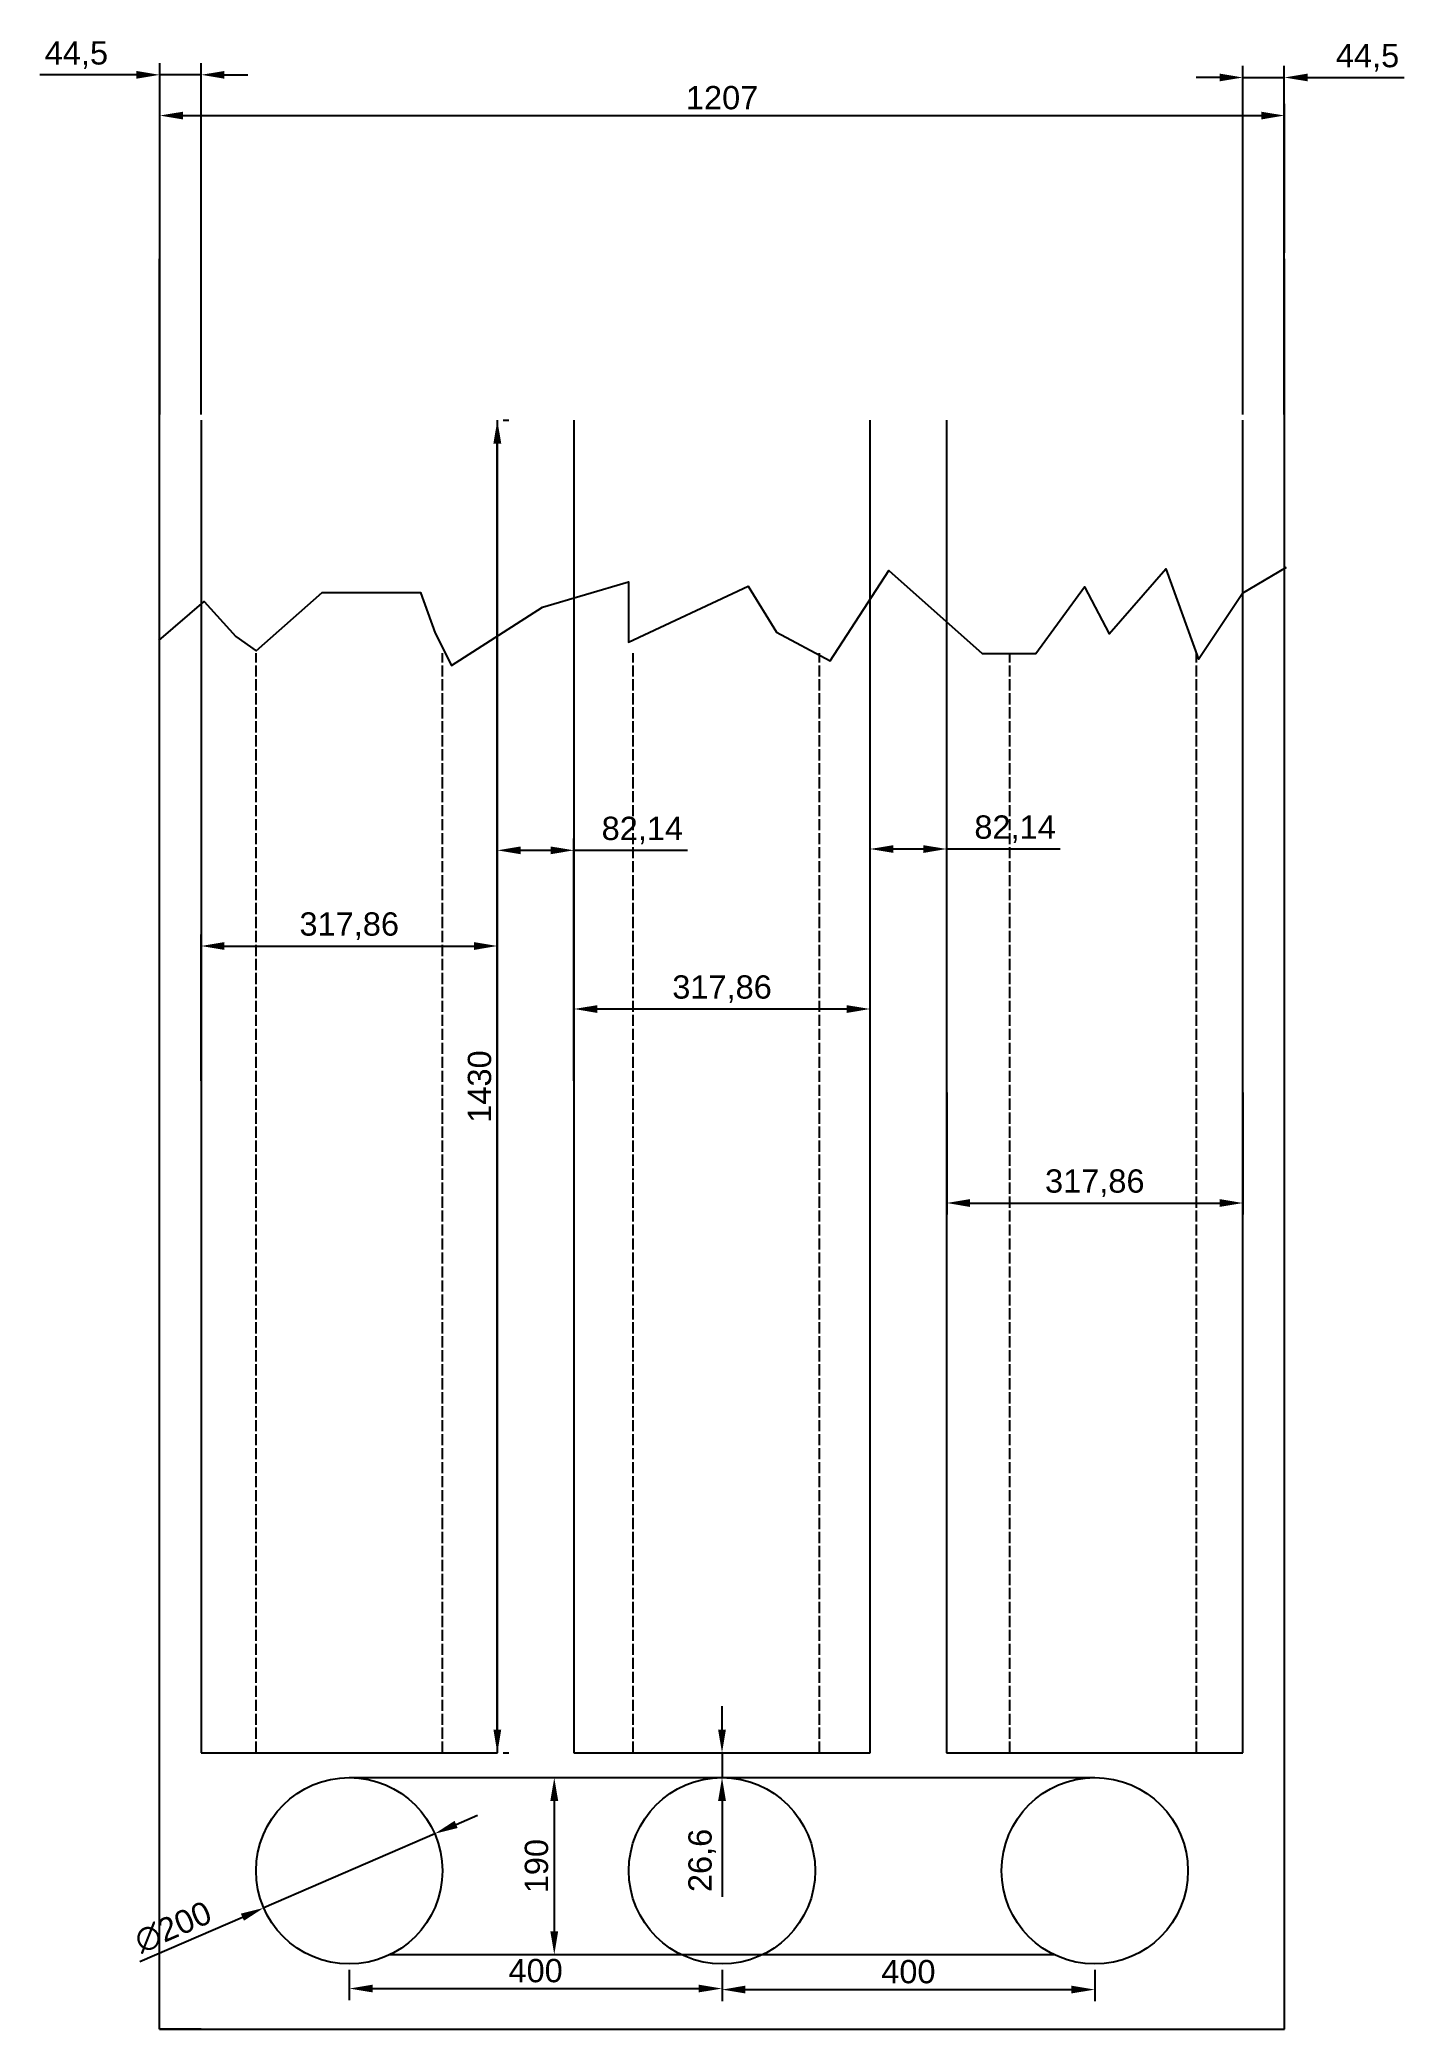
# Model space of a CAD drawing. Header units: millimetres. Extents: x 2997 to 4461, y 226 to 2361.
import ezdxf

# ---------------------------------------------------------------- set-up
doc = ezdxf.new("R2010")
doc.units = ezdxf.units.MM
doc.linetypes.add('ACAD_ISO02W100', pattern=[15, 12, -3])
doc.styles.get("Standard").update_dxf_attribs({"font": 'arial.ttf'})
doc.dimstyles.new('ISO-25', dxfattribs={"dimscale": 10, "dimtxt": 2.5, "dimasz": 2.5, "dimexe": 1.25, "dimexo": 0.625, "dimtad": 1, "dimtxsty": 'Standard', "dimcen": 2.5, "dimadec": 0, "dimazin": 0, "dimtfac": 1, "dimtmove": 0, "dimatfit": 3, "dimfxl": 1, "dimarcsym": 0})

# ---------------------------------------------------------------- blocks, each defined once
blk = doc.blocks.new('*U3')
for p, q in [((-158.93, 715), (-158.93, -715)), ((158.93, -715), (158.93, 715)), ((-158.93, -715), (158.93, -715))]:
    blk.add_line(p, q)
blk = doc.blocks.new('*U4')
at = {"color": 0, "linetype": 'ByBlock', "lineweight": -2, "transparency": 16777216}
for p in [(0, 0), (400, 0), (800, 0)]:
    blk.add_blockref('*U3', p, dxfattribs=at)
blk = doc.blocks.new('*D5')
at = {"color": 0, "lineweight": -2, "transparency": 16777216}
for p, q in [((3494.6, 1952.5), (3500.8, 1952.5)), ((3488.3, 547.5), (3488.3, 1927.5)), ((3494.6, 522.5), (3500.8, 522.5))]:
    blk.add_line(p, q, dxfattribs=at)
at = {"color": 0, "transparency": 16777216}
for points in [[(3484.1, 1927.5), (3492.5, 1927.5), (3488.3, 1952.5)], [(3484.1, 547.5), (3492.5, 547.5), (3488.3, 522.5)]]:
    blk.add_solid(points, dxfattribs=at)
at = {"layer": 'Defpoints', "color": 0, "transparency": 16777216}
for p in [(3488.3, 1952.5), (3488.3, 1952.5), (3488.3, 522.5)]:
    blk.add_point(p, dxfattribs=at)
at = {"color": 0, "transparency": 16777216, "insert": (3469.3, 1237.5), "char_height": 25, "attachment_point": 5, "rotation": 90}
blk.add_mtext('1430', dxfattribs=at)
blk = doc.blocks.new('*U6')
blk.add_circle((0, 0), 100)
blk = doc.blocks.new('*U7')
at = {"color": 0, "linetype": 'ByBlock', "lineweight": -2, "transparency": 16777216}
for p in [(0, 0), (400, 0), (800, 0)]:
    blk.add_blockref('*U6', p, dxfattribs=at)
blk = doc.blocks.new('*D10')
at = {"color": 0, "lineweight": -2, "transparency": 16777216}
for p, q in [((3126, 2132.1), (3126, 2292)), ((4333, 2132.1), (4333, 2292)), ((3151, 2279.5), (4308, 2279.5))]:
    blk.add_line(p, q, dxfattribs=at)
at = {"color": 0, "transparency": 16777216}
for points in [[(3151, 2283.6), (3151, 2275.3), (3126, 2279.5)], [(4308, 2283.6), (4308, 2275.3), (4333, 2279.5)]]:
    blk.add_solid(points, dxfattribs=at)
at = {"layer": 'Defpoints', "color": 0, "transparency": 16777216}
for p in [(4333, 2279.5), (3126, 2125.9), (4333, 2125.9)]:
    blk.add_point(p, dxfattribs=at)
at = {"color": 0, "transparency": 16777216, "insert": (3729.5, 2298.5), "char_height": 25, "attachment_point": 5}
blk.add_mtext('1207', dxfattribs=at)
blk = doc.blocks.new('*D11')
at = {"color": 0, "lineweight": -2, "transparency": 16777216}
for p, q in [((4288.3, 1958.7), (4288.3, 2332.8)), ((4332.8, 1958.7), (4332.8, 2332.8)), ((4263.3, 2320.3), (4238.3, 2320.3)), ((4288.3, 2320.3), (4332.8, 2320.3)), ((4357.8, 2320.3), (4461.4, 2320.3))]:
    blk.add_line(p, q, dxfattribs=at)
at = {"color": 0, "transparency": 16777216}
for points in [[(4263.3, 2324.5), (4263.3, 2316.2), (4288.3, 2320.3)], [(4357.8, 2324.5), (4357.8, 2316.2), (4332.8, 2320.3)]]:
    blk.add_solid(points, dxfattribs=at)
at = {"layer": 'Defpoints', "color": 0, "transparency": 16777216}
for p in [(4332.8, 2320.3), (4288.3, 1952.5), (4332.8, 1952.5)]:
    blk.add_point(p, dxfattribs=at)
at = {"color": 0, "transparency": 16777216, "insert": (4422.1, 2341.5), "char_height": 25, "attachment_point": 5}
blk.add_mtext('44,5', dxfattribs=at)
blk = doc.blocks.new('*D12')
at = {"color": 0, "lineweight": -2, "transparency": 16777216}
for p, q in [((3126, 1958.7), (3126, 2335.7)), ((3170.5, 1958.7), (3170.5, 2335.7)), ((3101, 2323.2), (2997.3, 2323.2)), ((3170.5, 2323.2), (3126, 2323.2)), ((3195.5, 2323.2), (3220.5, 2323.2))]:
    blk.add_line(p, q, dxfattribs=at)
at = {"color": 0, "transparency": 16777216}
for points in [[(3101, 2327.3), (3101, 2319), (3126, 2323.2)], [(3195.5, 2327.3), (3195.5, 2319), (3170.5, 2323.2)]]:
    blk.add_solid(points, dxfattribs=at)
at = {"layer": 'Defpoints', "color": 0, "transparency": 16777216}
for p in [(3126, 2323.2), (3126, 1952.5), (3170.5, 1952.5)]:
    blk.add_point(p, dxfattribs=at)
at = {"color": 0, "transparency": 16777216, "insert": (3036.6, 2344.4), "char_height": 25, "attachment_point": 5}
blk.add_mtext('44,5', dxfattribs=at)
blk = doc.blocks.new('*D13')
at = {"color": 0, "lineweight": -2, "transparency": 16777216}
for p, q in [((3170.5, 1243.7), (3170.5, 1400.8)), ((3195.5, 1388.3), (3463.3, 1388.3)), ((3488.3, 1243.7), (3488.3, 1400.8))]:
    blk.add_line(p, q, dxfattribs=at)
at = {"color": 0, "transparency": 16777216}
for points in [[(3195.5, 1392.5), (3195.5, 1384.1), (3170.5, 1388.3)], [(3463.3, 1392.5), (3463.3, 1384.1), (3488.3, 1388.3)]]:
    blk.add_solid(points, dxfattribs=at)
at = {"layer": 'Defpoints', "color": 0, "transparency": 16777216}
for p in [(3488.3, 1388.3), (3170.5, 1237.5), (3488.3, 1237.5)]:
    blk.add_point(p, dxfattribs=at)
at = {"color": 0, "transparency": 16777216, "insert": (3329.4, 1409.6), "char_height": 25, "attachment_point": 5}
blk.add_mtext('317,86', dxfattribs=at)
blk = doc.blocks.new('*D14')
at = {"color": 0, "lineweight": -2, "transparency": 16777216}
for p, q in [((3570.5, 1243.7), (3570.5, 1333.2)), ((3888.3, 1243.7), (3888.3, 1333.2)), ((3595.5, 1320.7), (3863.3, 1320.7))]:
    blk.add_line(p, q, dxfattribs=at)
at = {"color": 0, "transparency": 16777216}
for points in [[(3595.5, 1324.8), (3595.5, 1316.5), (3570.5, 1320.7)], [(3863.3, 1324.8), (3863.3, 1316.5), (3888.3, 1320.7)]]:
    blk.add_solid(points, dxfattribs=at)
at = {"layer": 'Defpoints', "color": 0, "transparency": 16777216}
for p in [(3888.3, 1320.7), (3570.5, 1237.5), (3888.3, 1237.5)]:
    blk.add_point(p, dxfattribs=at)
at = {"color": 0, "transparency": 16777216, "insert": (3729.4, 1342), "char_height": 25, "attachment_point": 5}
blk.add_mtext('317,86', dxfattribs=at)
blk = doc.blocks.new('*D15')
at = {"color": 0, "lineweight": -2, "transparency": 16777216}
for p, q in [((3970.5, 1231.2), (3970.5, 1100)), ((4288.3, 1231.2), (4288.3, 1100)), ((3995.5, 1112.5), (4263.3, 1112.5))]:
    blk.add_line(p, q, dxfattribs=at)
at = {"color": 0, "transparency": 16777216}
for points in [[(3995.5, 1116.7), (3995.5, 1108.3), (3970.5, 1112.5)], [(4263.3, 1116.7), (4263.3, 1108.3), (4288.3, 1112.5)]]:
    blk.add_solid(points, dxfattribs=at)
at = {"layer": 'Defpoints', "color": 0, "transparency": 16777216}
for p in [(3970.5, 1237.5), (4288.3, 1237.5), (4288.3, 1112.5)]:
    blk.add_point(p, dxfattribs=at)
at = {"color": 0, "transparency": 16777216, "insert": (4129.4, 1133.8), "char_height": 25, "attachment_point": 5}
blk.add_mtext('317,86', dxfattribs=at)
blk = doc.blocks.new('*D16')
at = {"color": 0, "lineweight": -2, "transparency": 16777216}
for p, q in [((3488.3, 1243.7), (3488.3, 1503.5)), ((3570.5, 1243.7), (3570.5, 1503.5)), ((3513.3, 1491), (3545.5, 1491)), ((3570.5, 1491), (3692.2, 1491))]:
    blk.add_line(p, q, dxfattribs=at)
at = {"color": 0, "transparency": 16777216}
for points in [[(3513.3, 1495.1), (3513.3, 1486.8), (3488.3, 1491)], [(3545.5, 1495.1), (3545.5, 1486.8), (3570.5, 1491)]]:
    blk.add_solid(points, dxfattribs=at)
at = {"layer": 'Defpoints', "color": 0, "transparency": 16777216}
for p in [(3570.5, 1491), (3488.3, 1237.5), (3570.5, 1237.5)]:
    blk.add_point(p, dxfattribs=at)
at = {"color": 0, "transparency": 16777216, "insert": (3643.9, 1512.2), "char_height": 25, "attachment_point": 5}
blk.add_mtext('82,14', dxfattribs=at)
blk = doc.blocks.new('*D17')
at = {"color": 0, "lineweight": -2, "transparency": 16777216}
for p, q in [((3888.3, 1243.7), (3888.3, 1504.9)), ((3970.5, 1243.7), (3970.5, 1504.9)), ((3913.3, 1492.4), (3945.5, 1492.4)), ((3970.5, 1492.4), (4092.2, 1492.4))]:
    blk.add_line(p, q, dxfattribs=at)
at = {"color": 0, "transparency": 16777216}
for points in [[(3913.3, 1496.5), (3913.3, 1488.2), (3888.3, 1492.4)], [(3945.5, 1496.5), (3945.5, 1488.2), (3970.5, 1492.4)]]:
    blk.add_solid(points, dxfattribs=at)
at = {"layer": 'Defpoints', "color": 0, "transparency": 16777216}
for p in [(3970.5, 1492.4), (3888.3, 1237.5), (3970.5, 1237.5)]:
    blk.add_point(p, dxfattribs=at)
at = {"color": 0, "transparency": 16777216, "insert": (4043.9, 1513.6), "char_height": 25, "attachment_point": 5}
blk.add_mtext('82,14', dxfattribs=at)
blk = doc.blocks.new('*D18')
at = {"color": 0, "lineweight": -2, "transparency": 16777216}
for p, q in [((3555.7, 495.9), (3561.9, 495.9)), ((3549.4, 470.9), (3549.4, 330.9)), ((3555.7, 305.9), (3561.9, 305.9))]:
    blk.add_line(p, q, dxfattribs=at)
at = {"color": 0, "transparency": 16777216}
for points in [[(3545.2, 470.9), (3553.6, 470.9), (3549.4, 495.9)], [(3545.2, 330.9), (3553.6, 330.9), (3549.4, 305.9)]]:
    blk.add_solid(points, dxfattribs=at)
at = {"layer": 'Defpoints', "color": 0, "transparency": 16777216}
for p in [(3549.4, 495.9), (3549.4, 305.9), (3549.4, 305.9)]:
    blk.add_point(p, dxfattribs=at)
at = {"color": 0, "transparency": 16777216, "insert": (3530.4, 400.9), "char_height": 25, "attachment_point": 5, "rotation": 90}
blk.add_mtext('190', dxfattribs=at)
blk = doc.blocks.new('*D19')
at = {"color": 0, "lineweight": -2, "transparency": 16777216}
for p, q in [((3729.4, 547.5), (3729.4, 572.5)), ((3729.4, 522.5), (3729.4, 495.9)), ((3735.6, 522.5), (3741.9, 522.5)), ((3735.6, 495.9), (3741.9, 495.9)), ((3729.4, 470.9), (3729.4, 368))]:
    blk.add_line(p, q, dxfattribs=at)
at = {"color": 0, "transparency": 16777216}
for points in [[(3725.2, 547.5), (3733.6, 547.5), (3729.4, 522.5)], [(3725.2, 470.9), (3733.6, 470.9), (3729.4, 495.9)]]:
    blk.add_solid(points, dxfattribs=at)
at = {"layer": 'Defpoints', "color": 0, "transparency": 16777216}
for p in [(3729.4, 522.5), (3729.4, 495.9), (3729.4, 495.9)]:
    blk.add_point(p, dxfattribs=at)
at = {"color": 0, "transparency": 16777216, "insert": (3708.1, 407), "char_height": 25, "attachment_point": 5, "rotation": 90}
blk.add_mtext('26,6', dxfattribs=at)
blk = doc.blocks.new('*D20')
at = {"color": 0, "lineweight": -2, "transparency": 16777216}
for p, q in [((3329.4, 289.6), (3329.4, 257)), ((3729.4, 289.6), (3729.4, 257)), ((3354.4, 269.5), (3704.4, 269.5))]:
    blk.add_line(p, q, dxfattribs=at)
at = {"color": 0, "transparency": 16777216}
for points in [[(3354.4, 273.7), (3354.4, 265.4), (3329.4, 269.5)], [(3704.4, 273.7), (3704.4, 265.4), (3729.4, 269.5)]]:
    blk.add_solid(points, dxfattribs=at)
at = {"layer": 'Defpoints', "color": 0, "transparency": 16777216}
for p in [(3329.4, 295.9), (3729.4, 295.9), (3729.4, 269.5)]:
    blk.add_point(p, dxfattribs=at)
at = {"color": 0, "transparency": 16777216, "insert": (3529.4, 288.6), "char_height": 25, "attachment_point": 5}
blk.add_mtext('400', dxfattribs=at)
blk = doc.blocks.new('*D21')
at = {"color": 0, "lineweight": -2, "transparency": 16777216}
for p, q in [((3729.4, 289.6), (3729.4, 255.9)), ((4129.4, 289.6), (4129.4, 255.9)), ((3754.4, 268.4), (4104.4, 268.4))]:
    blk.add_line(p, q, dxfattribs=at)
at = {"color": 0, "transparency": 16777216}
for points in [[(3754.4, 272.6), (3754.4, 264.3), (3729.4, 268.4)], [(4104.4, 272.6), (4104.4, 264.3), (4129.4, 268.4)]]:
    blk.add_solid(points, dxfattribs=at)
at = {"layer": 'Defpoints', "color": 0, "transparency": 16777216}
for p in [(3729.4, 295.9), (4129.4, 295.9), (4129.4, 268.4)]:
    blk.add_point(p, dxfattribs=at)
at = {"color": 0, "transparency": 16777216, "insert": (3929.4, 287.5), "char_height": 25, "attachment_point": 5}
blk.add_mtext('400', dxfattribs=at)
blk = doc.blocks.new('*D22')
at = {"color": 0, "lineweight": -2, "transparency": 16777216}
for p, q in [((3444, 445.7), (3467, 455.6)), ((3421.1, 435.7), (3237.7, 356.1)), ((3104.8, 298.4), (3214.7, 346.1))]:
    blk.add_line(p, q, dxfattribs=at)
at = {"color": 0, "transparency": 16777216}
for points in [[(3442.4, 449.5), (3445.7, 441.8), (3421.1, 435.7)], [(3213.1, 349.9), (3216.4, 342.3), (3237.7, 356.1)]]:
    blk.add_solid(points, dxfattribs=at)
at = {"layer": 'Defpoints', "color": 0, "transparency": 16777216}
for p in [(3421.1, 435.7), (3237.7, 356.1)]:
    blk.add_point(p, dxfattribs=at)
at = {"color": 0, "transparency": 16777216, "insert": (3140.4, 335.4), "char_height": 25, "attachment_point": 5, "rotation": 23.4659}
blk.add_mtext('∅200', dxfattribs=at)

msp = doc.modelspace()

# ---------------------------------------------------------------- linework, layer by layer
for p, q in [((3125.956, 225.89), (3125.956, 2125.89)), ((4332.956, 225.89), (4332.956, 2125.89)), ((3329.386, 495.89), (4129.386, 495.89)), ((3372.975, 305.89), (4085.797, 305.89)), ((3170.456, 225.89), (3125.956, 225.89)), ((3125.956, 225.89), (4332.956, 225.89))]:
    msp.add_line(p, q)
at = {"linetype": 'ACAD_ISO02W100'}
for p, q in [((3229.386, 522.49), (3229.386, 1702.49)), ((3429.386, 522.49), (3429.386, 1702.49)), ((3633.886, 522.49), (3633.886, 1702.49)), ((3833.886, 522.49), (3833.886, 1702.49)), ((4038.386, 522.49), (4038.386, 1702.49)), ((4238.386, 522.49), (4238.386, 1702.49))]:
    msp.add_line(p, q, dxfattribs=at)
msp.add_lwpolyline([(3124.926, 1716.222), (3173.776, 1758.054), (3207.797, 1720.58), (3229.605, 1704.892), (3300.264, 1767.641), (3405.815, 1767.641), (3421.517, 1724.066), (3438.964, 1689.205), (3536.665, 1751.954), (3629.132, 1778.97), (3629.132, 1714.479), (3757.364, 1774.613), (3787.895, 1724.937), (3845.469, 1694.434), (3908.277, 1791.171), (4008.594, 1702.278), (4066.168, 1702.278), (4118.508, 1773.741), (4144.678, 1723.194), (4205.741, 1792.914), (4240.634, 1696.177), (4287.912, 1766.822), (4335.018, 1794.71)])

# ---------------------------------------------------------------- block references
for name, p in [('*U4', (3329.386, 1237.49)), ('*U7', (3329.386, 395.89))]:
    msp.add_blockref(name, p)

# ---------------------------------------------------------------- dimensions: what is measured, and where the dimension line sits
for base, p1, p2, picture, middle in [((3125.956, 2323.152), (3170.456, 1952.49), (3125.956, 1952.49), '*D12', (3036.64, 2344.374)), ((4332.816, 2320.321), (4288.316, 1952.49), (4332.816, 1952.49), '*D11', (4422.132, 2341.544)), ((4332.956, 2279.479), (3125.956, 2125.89), (4332.956, 2125.89), '*D10', (3729.456, 2298.494)), ((3570.456, 1490.96), (3488.316, 1237.49), (3570.456, 1237.49), '*D16', (3643.853, 1512.234)), ((3970.456, 1492.37), (3888.316, 1237.49), (3970.456, 1237.49), '*D17', (4043.853, 1513.644)), ((3488.316, 1388.313), (3170.456, 1237.49), (3488.316, 1237.49), '*D13', (3329.386, 1409.587)), ((3888.316, 1320.678), (3570.456, 1237.49), (3888.316, 1237.49), '*D14', (3729.386, 1341.951)), ((4288.316, 1112.49), (3970.456, 1237.49), (4288.316, 1237.49), '*D15', (4129.386, 1133.764)), ((3729.386, 269.549), (3329.386, 295.89), (3729.386, 295.89), '*D20', (3529.386, 288.564)), ((4129.386, 268.444), (3729.386, 295.89), (4129.386, 295.89), '*D21', (3929.386, 287.458))]:
    dim = msp.add_linear_dim(base=base, p1=p1, p2=p2, dimstyle='ISO-25')
    dim.commit()
    dim.dimension.update_dxf_attribs({"geometry": picture, "text_midpoint": middle})
for base, p1, p2, picture, middle in [((3488.316, 1952.49), (3488.316, 522.49), (3488.316, 1952.49), '*D5', (3469.293, 1237.49)), ((3729.386, 495.89), (3729.386, 522.49), (3729.386, 495.89), '*D19', (3708.112, 406.966)), ((3549.4, 305.89), (3549.4, 495.89), (3549.4, 305.89), '*D18', (3530.386, 400.89))]:
    dim = msp.add_linear_dim(base=base, p1=p1, p2=p2, angle=90, dimstyle='ISO-25')
    dim.commit()
    dim.dimension.update_dxf_attribs({"geometry": picture, "text_midpoint": middle})
dim = msp.add_diameter_dim_2p(p1=(3421.116, 435.71), p2=(3237.656, 356.069), dimstyle='ISO-25')
dim.commit()
dim.dimension.update_dxf_attribs({"geometry": '*D22', "text_midpoint": (3140.438, 335.358)})

doc.saveas('drawing.dxf')
